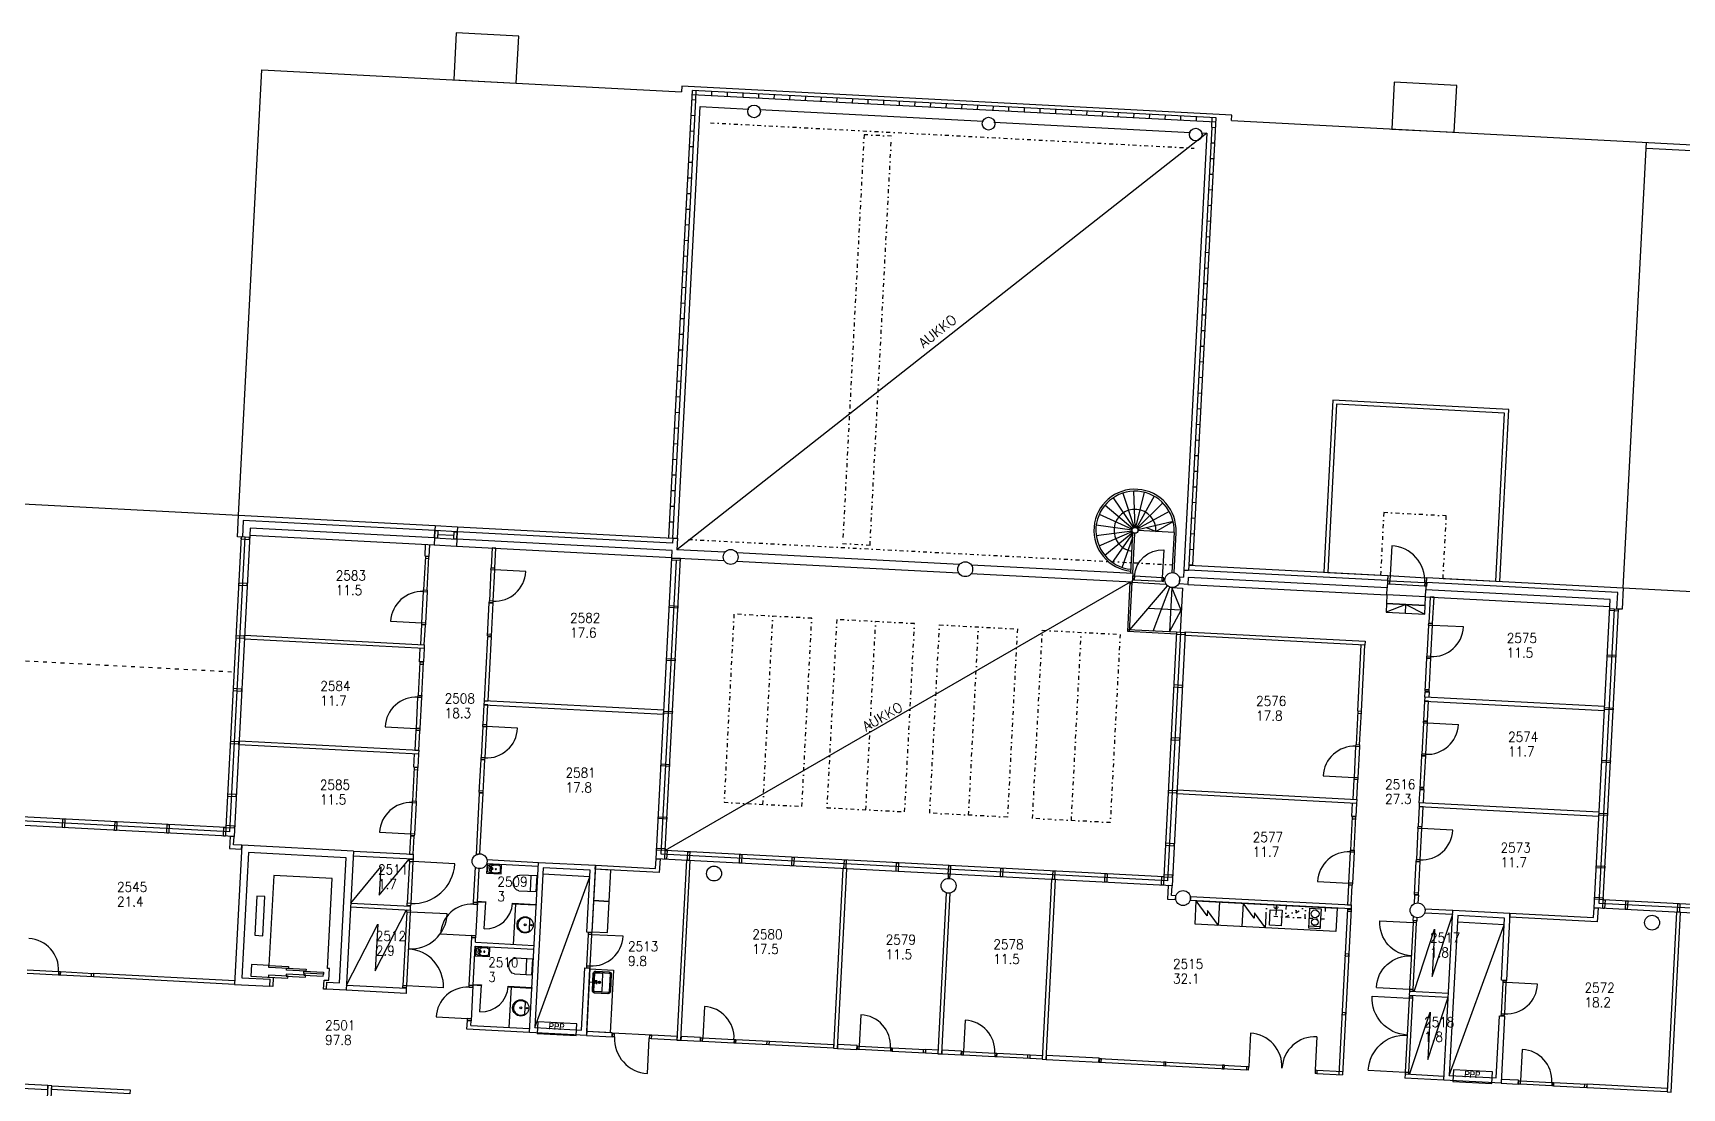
# Model space of a CAD drawing. Extents: x -405 to 179240, y -2585 to 69597.
# Drawn here: x 85645 to 127780, y 42640 to 69597 of the extents above; entities that cross this region are included whole.
import ezdxf
from ezdxf.enums import TextEntityAlignment as Align

# ---------------------------------------------------------------- set-up
doc = ezdxf.new("R2010")
doc.units = 0
doc.header["$LTSCALE"] = 100
doc.header["$MEASUREMENT"] = 0
doc.linetypes.add('KEL', pattern=[2.25, 1, -1.25])
doc.linetypes.add('PKL', pattern=[3, 1, -1, 0, -1])
doc.layers.get('0').update_dxf_attribs({"linetype": 'CONTINUOUS'})
for name, color, linetype in [('ARF2600E0', 8, 'PKL'), ('ART1100T0', 7, 'CONTINUOUS'), ('ART1100T3', 7, 'CONTINUOUS'), ('ART1100TB', 7, 'CONTINUOUS'), ('M00402', 7, 'CONTINUOUS'), ('M06001', 7, 'CONTINUOUS'), ('M06037', 8, 'CONTINUOUS'), ('M06041', 8, 'CONTINUOUS'), ('M06051', 3, 'CONTINUOUS'), ('m06080', 7, 'CONTINUOUS'), ('M06081', 8, 'CONTINUOUS')]:
    doc.layers.add(name, color=color, linetype=linetype)
doc.styles.add('ROMANS', font='romans.shx')
doc.styles.get("Standard").update_dxf_attribs({"font": 'simplex.shx'})

# ---------------------------------------------------------------- blocks, each defined once
blk = doc.blocks.new('SALAMA')
at = {"layer": 'M00402'}
blk.add_lwpolyline([(0, 0), (0.5, 0.8), (0.5, 0.2), (1, 1)], dxfattribs=at)
blk = doc.blocks.new('KKUPPI_P')
at = {"linetype": 'Continuous'}
for p, q in [((-380, -245), (-380, -10)), ((-380, -10), (-10, -10)), ((-10, -245), (-380, -245)), ((-360, -175), (-360, -80)), ((-310, -30), (-175, -30)), ((-175, -225), (-310, -225)), ((-175, -30), (-80, -30)), ((-175, -225), (-80, -225)), ((-125, -80), (-125, -175)), ((-30, -80), (-30, -175)), ((-10, -10), (-10, -245))]:
    blk.add_line(p, q, dxfattribs=at)
for p, q in [((-168, -110), (-125, -153)), ((-80, -65), (-163, -148)), ((-151, -93), (-108, -136)), ((-80, -65), (-80, -167))]:
    blk.add_line(p, q)
for centre, radius in [((-242, -128), 14.1), ((-80, -65), 10)]:
    blk.add_circle(centre, radius, dxfattribs=at)
for centre, start, end in [((-310, -80), 90, 180), ((-310, -175), 180, 270), ((-175, -80), 0, 90), ((-175, -175), 270, 0), ((-80, -80), 0, 90), ((-80, -175), 270, 0)]:
    blk.add_arc(centre, 50, start, end, dxfattribs=at)
at = {"extrusion": (0, 0, -1)}
for centre, major_axis, start_param, end_param in [((-119, -189), (-13.3, 12.5), -1.446157, 1.474955), ((-125, -203), (-5.71, 5.37), 0.050634, 6.193979), ((-100, -163), (-15.7, 14.8), 2.496992, 4.616547)]:
    blk.add_ellipse(centre, major_axis=major_axis, ratio=0.8, start_param=start_param, end_param=end_param, dxfattribs=at)
blk = doc.blocks.new('LVIIST')
for p, q in [((-0.5, 0.02), (-0.5, 0.761)), ((0.5, 0.761), (0.5, 0.02)), ((-0.5, 0.283), (0.5, 0.283)), ((0.5, 0.02), (-0.5, 0.02))]:
    blk.add_line(p, q)
blk.add_ellipse((0, 0.761), major_axis=(-0.5, 0), ratio=0.517739, start_param=3.141593, end_param=6.283185)
at = {"width": 0.76195, "flags": 1}
blk.add_attdef('LVIKAL', text='', height=0.212, dxfattribs=at).set_placement((-0.389, 0.05), (0.379, 0.05), align=Align.FIT)
blk = doc.blocks.new('pöyreäallas')
blk.add_lwpolyline([(63, 322, 2.070197), (352, 322)], format="xyb", close=True)
for centre, radius in [((207, 207), 208), ((207, 207), 25), ((207, 367), 15)]:
    blk.add_circle(centre, radius)
blk = doc.blocks.new('aioa_huone')
at = {"layer": 'ART1100T0', "width": 0.9}
blk.add_attdef('HNENUM', (56, 73), '', height=250, dxfattribs=at)
at = {"layer": 'ART1100T3', "width": 0.9}
blk.add_attdef('HNEALA', (56, -302), '', height=250, dxfattribs=at)

msp = doc.modelspace()

# ---------------------------------------------------------------- linework, layer by layer
at = {"layer": 'ARF2600E0', "linetype": 'PKL'}
for p, q in [((103472, 56210), (103472, 56210)), ((104297, 49888), (104549, 54696)), ((106924, 49750), (107176, 54559)), ((109550, 49613), (109802, 54421)), ((112176, 49475), (112428, 54283))]:
    msp.add_line(p, q, dxfattribs=at)
for points in [[(121673, 55661), (121757, 57259), (120159, 57343), (120076, 55745)], [(103556, 54748), (103304, 49940), (105291, 49836), (105543, 54644), (103556, 54748)], [(106182, 54611), (105930, 49802), (107917, 49698), (108169, 54507), (106182, 54611)], [(110796, 54369), (110544, 49561), (108556, 49665), (108808, 54473), (110796, 54369)], [(113422, 54231), (113170, 49423), (111183, 49527), (111435, 54335), (113422, 54231)]]:
    msp.add_lwpolyline(points, dxfattribs=at)
at = {"layer": 'M00402'}
for p, q in [((90895, 57274), (91492, 68659)), ((91492, 68659), (102217, 68097)), ((102225, 68237), (102217, 68097)), ((116275, 67500), (102225, 68237)), ((116268, 67360), (116275, 67500)), ((115635, 67036), (102100, 56393)), ((116268, 67360), (139426, 66147)), ((126277, 55420), (126873, 66805)), ((126866, 66655), (139418, 65997)), ((78343, 57932), (90895, 57274)), ((113682, 55564), (101797, 48707)), ((126277, 55420), (138830, 54762)), ((98466, 44185), (99869, 48037)), ((99869, 48037), (98671, 48100)), ((121834, 42961), (123237, 46812)), ((123237, 46812), (122039, 46875))]:
    msp.add_line(p, q, dxfattribs=at)
at = {"layer": 'M00402', "linetype": 'KEL'}
msp.add_line((78038, 53943), (90781, 53275), dxfattribs=at)
at = {"layer": 'M00402'}
for points in [[(96395, 68399), (97993, 68315), (98056, 69514), (96458, 69597)], [(120362, 67143), (121960, 67059), (122023, 68257), (120425, 68341)]]:
    msp.add_lwpolyline(points, close=True, dxfattribs=at)
for points in [[(123121, 55586), (123352, 59980), (118858, 60215), (118628, 55821)], [(121673, 55661), (123022, 55591), (123247, 59885), (118953, 60110), (118727, 55816), (120076, 55745)]]:
    msp.add_lwpolyline(points, dxfattribs=at)
at = {"layer": 'M06001'}
for p, q in [((101895, 56698), (102494, 68127)), ((101995, 56693), (102582, 67882)), ((102582, 67882), (102482, 67888)), ((102489, 68027), (115871, 67326)), ((115876, 67426), (102494, 68127)), ((102582, 67882), (102594, 68122)), ((102988, 68001), (102994, 68101)), ((103388, 67980), (103393, 68080)), ((103787, 67959), (103792, 68059)), ((104187, 67938), (104192, 68038)), ((104586, 67918), (104591, 68017)), ((104986, 67897), (104991, 67996)), ((105385, 67876), (105390, 67976)), ((105785, 67855), (105790, 67955)), ((106184, 67834), (106189, 67934)), ((106583, 67813), (106589, 67913)), ((106983, 67792), (106988, 67892)), ((107382, 67771), (107388, 67871)), ((107782, 67750), (107787, 67850)), ((102115, 56686), (102693, 67716)), ((102561, 67483), (102461, 67488)), ((102693, 67716), (103937, 67651)), ((109928, 67337), (104206, 67637)), ((108181, 67729), (108186, 67829)), ((108581, 67708), (108586, 67808)), ((108980, 67687), (108985, 67787)), ((109380, 67666), (109385, 67766)), ((109779, 67645), (109784, 67745)), ((110178, 67624), (110184, 67724)), ((110578, 67603), (110583, 67703)), ((110977, 67583), (110983, 67682)), ((111377, 67562), (111382, 67661)), ((111776, 67541), (111782, 67641)), ((112176, 67520), (112181, 67620)), ((112575, 67499), (112580, 67599)), ((112975, 67478), (112980, 67578)), ((113374, 67457), (113379, 67557)), ((113774, 67436), (113779, 67536)), ((114173, 67415), (114178, 67515)), ((114572, 67394), (114578, 67494)), ((114972, 67373), (114977, 67473)), ((115277, 55997), (115876, 67426)), ((115371, 67352), (115377, 67452)), ((115763, 67192), (115776, 67431)), ((102540, 67083), (102440, 67089)), ((115763, 67192), (115863, 67186)), ((102519, 66684), (102419, 66689)), ((115743, 66792), (115842, 66787)), ((102498, 66285), (102398, 66290)), ((115722, 66393), (115821, 66387)), ((102477, 65885), (102377, 65890)), ((115701, 65993), (115801, 65988)), ((102456, 65486), (102356, 65491)), ((115680, 65594), (115780, 65588)), ((102435, 65086), (102335, 65091)), ((115659, 65194), (115759, 65189)), ((102414, 64687), (102314, 64692)), ((115638, 64795), (115738, 64790)), ((102393, 64287), (102293, 64293)), ((115617, 64395), (115717, 64390)), ((102372, 63888), (102272, 63893)), ((115596, 63996), (115696, 63991)), ((102351, 63488), (102251, 63494)), ((115575, 63596), (115675, 63591)), ((102330, 63089), (102231, 63094)), ((115533, 62798), (115633, 62792)), ((115554, 63197), (115654, 63192)), ((102309, 62689), (102210, 62695)), ((115512, 62398), (115612, 62393)), ((102288, 62290), (102189, 62295)), ((115491, 61999), (115591, 61993)), ((102268, 61891), (102168, 61896)), ((115470, 61599), (115570, 61594)), ((102226, 61092), (102126, 61097)), ((102247, 61491), (102147, 61496)), ((115449, 61200), (115549, 61195)), ((102205, 60692), (102105, 60697)), ((115429, 60800), (115528, 60795)), ((102184, 60293), (102084, 60298)), ((115408, 60401), (115507, 60396)), ((102163, 59893), (102063, 59899)), ((115387, 60001), (115487, 59996)), ((102142, 59494), (102042, 59499)), ((115366, 59602), (115466, 59597)), ((102121, 59094), (102021, 59100)), ((115345, 59202), (115445, 59197)), ((102100, 58695), (102000, 58700)), ((115324, 58803), (115424, 58798)), ((102079, 58296), (101979, 58301)), ((115303, 58404), (115403, 58398)), ((102058, 57896), (101958, 57901)), ((115282, 58004), (115382, 57999)), ((102037, 57497), (101937, 57502)), ((115261, 57605), (115361, 57599)), ((95918, 57011), (95912, 56881)), ((95918, 57011), (96488, 56981)), ((96488, 56981), (96481, 56852)), ((102016, 57097), (101916, 57102)), ((115240, 57205), (115340, 57200)), ((95902, 56697), (95893, 56517)), ((95893, 56517), (96462, 56487)), ((95982, 56785), (96401, 56763)), ((96471, 56667), (96462, 56487)), ((101895, 56698), (101995, 56693)), ((101995, 56693), (101988, 56563)), ((101995, 56693), (102115, 56686)), ((102115, 56686), (102100, 56393)), ((115219, 56806), (115319, 56801)), ((103312, 56107), (101968, 56178)), ((103324, 56329), (102100, 56393)), ((109304, 55793), (103620, 56091)), ((109315, 56015), (103632, 56313)), ((115198, 56406), (115298, 56401)), ((113732, 55561), (109612, 55777)), ((113744, 55783), (109623, 55999)), ((113744, 55783), (113732, 55561)), ((114937, 55519), (114947, 55699)), ((114947, 55699), (115041, 55694)), ((115050, 55878), (115041, 55694)), ((115058, 55874), (115171, 55872)), ((115161, 55687), (115151, 55508)), ((115178, 56002), (115171, 55872)), ((115277, 55997), (115177, 56002)), ((120265, 55735), (120249, 55421)), ((120265, 55735), (120258, 55605)), ((121253, 55683), (121237, 55369)), ((121253, 55683), (121246, 55554)), ((113616, 54301), (113682, 55564)), ((113666, 54299), (113732, 55561)), ((115151, 55508), (114937, 55519)), ((120239, 55241), (120249, 55421)), ((121227, 55189), (121237, 55369)), ((125533, 47243), (125936, 54942)), ((125659, 47356), (126053, 54881)), ((125764, 47451), (126153, 54876)), ((114864, 54236), (113616, 54301)), ((114867, 54286), (113619, 54351)), ((90979, 48843), (90793, 45288)), ((93835, 48694), (90979, 48843)), ((91150, 48654), (90982, 45459)), ((93646, 48523), (91150, 48654)), ((93479, 45328), (93646, 48523)), ((93835, 48694), (93649, 45139)), ((97242, 48475), (98557, 48406)), ((96901, 47392), (96948, 48279)), ((97001, 47386), (97046, 48245)), ((97237, 48375), (98552, 48306)), ((93761, 47266), (95288, 47186)), ((93766, 47366), (95294, 47286)), ((95288, 47186), (95294, 47286)), ((96901, 47392), (97001, 47386)), ((97001, 47387), (97003, 47411)), ((97211, 47376), (97001, 47387)), ((97003, 47411), (97212, 47400)), ((97212, 47400), (97211, 47376)), ((97900, 47340), (97901, 47364)), ((98499, 47309), (97900, 47340)), ((97901, 47364), (98501, 47333)), ((98501, 47333), (98499, 47309)), ((120944, 47573), (120932, 47345)), ((120944, 47573), (121044, 47568)), ((121044, 47568), (121033, 47369)), ((121209, 47219), (121925, 47182)), ((138715, 46552), (125533, 47243)), ((138601, 46678), (125659, 47356)), ((138507, 46783), (125764, 47451)), ((120910, 46919), (120915, 47023)), ((121009, 46914), (120910, 46919)), ((121009, 46914), (121013, 46989)), ((121204, 47119), (121919, 47082)), ((96790, 45269), (96854, 46483)), ((96854, 46483), (96954, 46478)), ((96948, 46363), (96954, 46478)), ((96948, 46363), (98446, 46284)), ((96890, 45264), (96942, 46263)), ((96942, 46263), (98440, 46184)), ((90793, 45288), (91697, 45241)), ((90982, 45459), (91706, 45421)), ((91697, 45241), (91706, 45421)), ((93145, 45165), (93154, 45345)), ((93649, 45139), (93145, 45165)), ((93154, 45345), (93479, 45328)), ((96790, 45269), (96890, 45264)), ((96890, 45265), (96891, 45289)), ((97100, 45254), (96890, 45265)), ((96891, 45289), (97101, 45278)), ((97101, 45278), (97100, 45254)), ((97789, 45218), (97790, 45242)), ((98388, 45187), (97789, 45218)), ((97790, 45242), (98389, 45211)), ((98389, 45211), (98388, 45187)), ((120815, 45112), (120810, 45012)), ((120815, 45112), (121813, 45060)), ((120810, 45012), (121808, 44960)), ((96731, 44146), (96743, 44361)), ((96743, 44361), (96842, 44355)), ((96836, 44241), (96842, 44355)), ((98329, 44062), (96731, 44146)), ((96836, 44241), (98334, 44162)), ((120704, 42990), (120698, 42890)), ((121702, 42937), (120704, 42990)), ((121697, 42838), (120698, 42890))]:
    msp.add_line(p, q, dxfattribs=at)
for points in [[(110197, 67321), (115221, 67057)], [(115490, 67043), (115635, 67036), (115050, 55878)], [(115763, 67192), (115177, 56002)], [(91184, 56764), (90781, 49064), (77599, 49755), (78002, 57455)], [(91061, 56715), (90667, 49190), (77725, 49869), (78119, 57393)], [(90961, 56720), (90572, 49295), (77830, 49963), (78219, 57388)], [(95912, 56881), (91018, 57138), (90996, 56718), (90867, 56725), (90895, 57274), (95918, 57011)], [(95902, 56697), (91193, 56943), (91184, 56764), (95893, 56517)], [(96488, 56981), (101995, 56693)], [(95778, 56523), (95762, 56223), (95662, 56229), (95678, 56528)], [(96462, 56487), (101969, 56198), (101979, 56378), (96471, 56667)], [(101988, 56563), (96481, 56852)], [(115087, 54275), (114748, 47808), (101566, 48499), (101968, 56178)], [(114967, 54281), (114634, 47934), (101692, 48613), (102085, 56122)], [(114867, 54286), (114539, 48039), (101797, 48707), (102188, 56166), (101968, 56177)], [(120249, 55421), (115161, 55687), (115151, 55508), (120239, 55241)], [(120258, 55605), (115171, 55872)], [(115178, 56002), (120265, 55735)], [(121253, 55683), (126277, 55420), (126248, 54871), (126118, 54878), (126140, 55297), (121246, 55554)], [(121227, 55189), (125936, 54942), (125946, 55122), (121237, 55369)], [(95639, 53867), (95621, 53527), (95521, 53532), (95539, 53872)], [(121209, 52627), (121216, 52766), (121316, 52761), (121309, 52621)], [(95497, 51170), (95479, 50831), (95380, 50836), (95397, 51175)], [(121067, 49930), (121085, 50270), (121185, 50265), (121167, 49925)], [(119464, 49914), (119447, 49575), (119347, 49580), (119364, 49919)], [(93835, 48694), (95363, 48614), (95356, 48484), (93829, 48564)], [(99925, 46612), (99795, 46619), (99878, 48207), (98680, 48270), (98466, 44185), (99664, 44122), (99747, 45710), (99877, 45704), (99787, 43986), (98329, 44062), (98557, 48406), (100015, 48330), (99925, 46612)], [(123293, 45388), (123163, 45394), (123246, 46982), (122048, 47045), (121834, 42961), (123032, 42898), (123115, 44486), (123245, 44479), (123155, 42761), (121697, 42838), (121925, 47182), (123383, 47105), (123293, 45388)], [(90793, 45288), (87198, 45477), (87203, 45577), (90798, 45388)], [(93656, 45269), (95184, 45188), (95177, 45059), (93649, 45139)], [(108765, 43515), (108455, 43532), (108460, 43631), (108770, 43615)], [(111431, 43376), (111122, 43392), (111127, 43492), (111436, 43475)]]:
    msp.add_lwpolyline(points, dxfattribs=at)
for points in [[(91181, 56709), (90961, 56720), (90959, 56670), (91179, 56659)], [(95902, 56697), (96471, 56667), (96481, 56852), (95912, 56881)], [(95977, 56693), (95902, 56697), (95912, 56881), (95987, 56877)], [(96471, 56667), (96396, 56671), (96406, 56855), (96481, 56852)], [(97349, 55940), (97449, 55935), (97475, 56434), (97376, 56439)], [(101968, 56177), (102188, 56166), (102185, 56116), (101966, 56128)], [(91119, 55530), (90900, 55542), (90897, 55492), (91117, 55480)], [(113681, 55535), (113730, 55532), (113732, 55561), (113682, 55564)], [(101905, 54965), (102124, 54954), (102122, 54904), (101902, 54915)], [(121308, 54524), (121408, 54519), (121443, 55178), (121343, 55183)], [(125933, 54888), (126153, 54876), (126151, 54826), (125931, 54838)], [(95544, 53972), (95644, 53966), (95670, 54466), (95570, 54471)], [(91049, 54182), (90829, 54194), (90826, 54144), (91046, 54132)], [(95639, 53867), (91045, 54107), (91050, 54207), (95644, 53966)], [(97357, 54167), (97257, 54172), (97171, 52535), (97271, 52529)], [(115087, 54274), (114867, 54286), (114864, 54236), (115084, 54224)], [(119676, 53959), (115083, 54199), (115088, 54299), (119682, 54058)], [(119676, 53959), (119576, 53964), (119488, 52276), (119588, 52271)], [(101834, 53617), (102054, 53605), (102051, 53556), (101831, 53567)], [(125872, 53709), (126091, 53698), (126089, 53648), (125869, 53659)], [(90978, 52834), (90758, 52846), (90756, 52796), (90975, 52784)], [(115016, 52926), (114796, 52938), (114794, 52888), (115013, 52876)], [(97140, 51935), (97239, 51930), (97266, 52429), (97166, 52435)], [(97166, 52435), (101759, 52194), (101765, 52294), (97171, 52535)], [(101763, 52269), (101983, 52257), (101980, 52207), (101761, 52219)], [(121177, 52027), (121277, 52022), (121303, 52521), (121203, 52527)], [(121203, 52527), (125797, 52286), (125802, 52386), (121209, 52627)], [(125801, 52361), (126021, 52349), (126018, 52299), (125798, 52311)], [(90907, 51486), (90688, 51497), (90685, 51447), (90905, 51436)], [(95497, 51170), (90904, 51411), (90909, 51511), (95502, 51270)], [(95403, 51275), (95502, 51270), (95529, 51769), (95429, 51775)], [(114945, 51578), (114726, 51589), (114723, 51540), (114943, 51528)], [(125730, 51013), (125950, 51001), (125947, 50951), (125728, 50963)], [(101693, 50921), (101912, 50909), (101910, 50859), (101690, 50871)], [(90837, 50138), (90617, 50149), (90614, 50099), (90834, 50088)], [(97147, 50173), (97047, 50178), (96965, 48601), (97066, 48625)], [(114875, 50230), (114655, 50241), (114652, 50191), (114872, 50180)], [(119464, 49914), (114871, 50155), (114876, 50255), (119470, 50014)], [(119370, 50019), (119470, 50014), (119496, 50513), (119396, 50519)], [(121036, 49331), (121136, 49326), (121162, 49825), (121062, 49830)], [(121062, 49830), (125656, 49590), (125661, 49690), (121067, 49930)], [(86397, 49294), (86408, 49514), (86458, 49511), (86446, 49291)], [(87730, 49224), (87741, 49444), (87791, 49441), (87780, 49221)], [(89063, 49154), (89074, 49374), (89124, 49371), (89113, 49152)], [(90511, 49078), (90522, 49298), (90572, 49295), (90561, 49076)], [(90795, 49334), (90575, 49345), (90572, 49295), (90792, 49284)], [(101622, 49572), (101842, 49561), (101839, 49511), (101619, 49523)], [(125660, 49665), (125879, 49653), (125877, 49603), (125657, 49615)], [(90681, 49069), (90664, 48760), (90974, 48744), (90979, 48843), (90770, 48854), (90781, 49064)], [(95263, 48619), (95363, 48614), (95387, 49073), (95287, 49078)], [(114804, 48882), (114584, 48893), (114582, 48843), (114801, 48832)], [(101666, 48494), (101647, 48144), (100010, 48230), (100015, 48330), (101553, 48249), (101566, 48499)], [(101580, 48769), (101800, 48757), (101797, 48707), (101577, 48719)], [(101785, 48487), (101797, 48707), (101847, 48705), (101835, 48485)], [(102099, 43865), (102199, 43859), (102440, 48453), (102340, 48458)], [(102365, 48457), (102376, 48677), (102426, 48674), (102415, 48454)], [(103698, 48387), (103709, 48607), (103759, 48604), (103748, 48385)], [(105031, 48317), (105042, 48537), (105092, 48534), (105081, 48315)], [(106364, 48247), (106376, 48467), (106426, 48465), (106414, 48245)], [(106098, 43655), (106198, 43650), (106439, 48244), (106339, 48249)], [(107697, 48178), (107709, 48397), (107759, 48395), (107747, 48175)], [(109025, 47998), (109075, 47995), (109080, 48105), (109030, 48108)], [(109030, 48108), (109042, 48327), (109092, 48325), (109080, 48105)], [(110364, 48038), (110375, 48258), (110425, 48255), (110414, 48035)], [(111697, 47968), (111708, 48188), (111758, 48185), (111747, 47965)], [(113030, 47898), (113042, 48118), (113091, 48115), (113080, 47896)], [(114478, 47822), (114490, 48042), (114539, 48039), (114528, 47820)], [(114762, 48078), (114542, 48089), (114539, 48039), (114759, 48028)], [(125589, 48316), (125809, 48305), (125806, 48255), (125586, 48267)], [(108765, 43515), (108865, 43510), (109080, 47615), (108980, 47620)], [(111431, 43376), (111531, 43370), (111772, 47964), (111672, 47969)], [(114648, 47813), (114629, 47464), (114839, 47453), (114844, 47553), (114735, 47558), (114748, 47808)], [(119228, 47323), (119328, 47318), (119354, 47817), (119255, 47822)], [(119323, 47218), (115219, 47433), (115224, 47533), (119328, 47318)], [(125633, 47238), (125614, 46888), (123377, 47005), (123383, 47105), (125520, 46993), (125533, 47243)], [(125547, 47513), (125767, 47501), (125764, 47451), (125544, 47463)], [(125753, 47231), (125764, 47451), (125814, 47448), (125803, 47229)], [(126332, 47201), (126343, 47421), (126393, 47418), (126382, 47198)], [(127665, 47131), (127676, 47351), (127726, 47348), (127715, 47129)], [(127399, 42539), (127499, 42534), (127740, 47127), (127640, 47132)], [(99787, 43986), (100442, 43952), (100447, 44051), (99792, 44086)], [(102099, 43865), (101450, 43899), (101456, 43999), (102104, 43965)], [(102204, 43959), (102199, 43859), (102698, 43833), (102703, 43933)], [(106098, 43655), (104456, 43741), (104461, 43841), (106104, 43755)], [(106204, 43750), (106198, 43650), (106698, 43624), (106703, 43724)], [(108870, 43610), (108865, 43510), (109364, 43484), (109369, 43584)], [(111531, 43370), (112879, 43300), (112884, 43400), (111536, 43470)], [(84194, 42800), (84188, 42700), (86021, 42604), (86026, 42704)], [(85660, 35714), (85760, 35709), (86126, 42699), (86026, 42704)], [(88128, 42594), (88123, 42494), (86121, 42599), (86126, 42699)], [(123160, 42861), (123155, 42761), (123594, 42738), (123600, 42838)], [(127399, 42539), (125352, 42646), (125357, 42746), (127404, 42639)]]:
    msp.add_lwpolyline(points, close=True, dxfattribs=at)
for centre, radius in [((104069, 67594), 162), ((110060, 67280), 162), ((115353, 67003), 162), ((103472, 56210), 190), ((109464, 55896), 190), ((114756, 55618), 190), ((97056, 48435), 190), ((103048, 48121), 190), ((109040, 47807), 190), ((115032, 47493), 190), ((121023, 47179), 190), ((127015, 46865), 190)]:
    msp.add_circle(centre, radius, dxfattribs=at)
at = {"layer": 'M06037'}
for p, q in [((113490, 57839), (113778, 56961)), ((113762, 57889), (113799, 56964)), ((114037, 57861), (113819, 56962)), ((114294, 57760), (113839, 56955)), ((113036, 57533), (113744, 56938)), ((113242, 57718), (113760, 56952)), ((114513, 57592), (113855, 56942)), ((114678, 57371), (113867, 56925)), ((112812, 57034), (113727, 56900)), ((112889, 57299), (113733, 56920)), ((114776, 57112), (113875, 56906)), ((114800, 56837), (113877, 56885)), ((114338, 56861), (114099, 56957)), ((114338, 56861), (114776, 57112)), ((112810, 56757), (113727, 56879)), ((112884, 56491), (113733, 56860)), ((113028, 56255), (113744, 56842)), ((113231, 56068), (113747, 56811)), ((113478, 55943), (113743, 56717)), ((113694, 55785), (113749, 56836)), ((113744, 55783), (113798, 56814)), ((114800, 56837), (114746, 55808)), ((114850, 56834), (114796, 55804)), ((120265, 55735), (121253, 55678)), ((113668, 54349), (114633, 55474)), ((113732, 55561), (114584, 55516)), ((114268, 54317), (114690, 55441)), ((114746, 55429), (114687, 54295)), ((114746, 55429), (115016, 55415)), ((114986, 54848), (114746, 55429)), ((115016, 55415), (114957, 54281)), ((114986, 54848), (114134, 54892)), ((114687, 54295), (114986, 54848)), ((120721, 54995), (120216, 54802)), ((120710, 54776), (120721, 54995)), ((120721, 54995), (121204, 54750)), ((97001, 47386), (96954, 46478)), ((96882, 45255), (96842, 44355)), ((100447, 44051), (101456, 43999))]:
    msp.add_line(p, q, dxfattribs=at)
for points in [[(120227, 55021), (121216, 54969), (121228, 55189), (120239, 55241)], [(120216, 54802), (121204, 54750), (121216, 54969), (120227, 55021)], [(91314, 46543), (91514, 46532), (91566, 47531), (91367, 47541)], [(91659, 45473), (92158, 45447), (92161, 45497), (91661, 45523)], [(91675, 45773), (92174, 45747), (92171, 45697), (91672, 45723)], [(92111, 45500), (92610, 45474), (92613, 45523), (92113, 45550)], [(92121, 45699), (92621, 45673), (92618, 45623), (92119, 45649)], [(92563, 45526), (93062, 45500), (93065, 45550), (92565, 45576)], [(92568, 45626), (93067, 45600), (93065, 45550), (92565, 45576)]]:
    msp.add_lwpolyline(points, close=True, dxfattribs=at)
msp.add_lwpolyline([(93145, 45165), (93070, 45169), (93082, 45399), (93207, 45392), (93222, 45692), (93172, 45694), (93293, 47991), (91795, 48070), (91675, 45773), (91225, 45796), (91209, 45497), (91784, 45467), (91772, 45237), (91697, 45241)], dxfattribs=at)
msp.add_circle((113802, 56889), 75, dxfattribs=at)
for radius, end in [(1050, 264.2706), (1000, 264.134), (537, 261.6624)]:
    msp.add_arc((113802, 56889), radius, 357, end, dxfattribs=at)
at = {"layer": 'M06041'}
for p, q in [((119231, 47213), (119009, 42979)), ((119323, 47208), (119101, 42974)), ((112889, 43299), (116659, 43102)), ((112894, 43391), (116664, 43194)), ((118446, 43008), (119101, 42974)), ((118451, 43100), (119105, 43066))]:
    msp.add_line(p, q, dxfattribs=at)
for points in [[(119171, 46067), (119168, 46017), (119260, 46012), (119262, 46062)], [(119092, 44569), (119089, 44519), (119181, 44514), (119184, 44564)], [(112889, 43299), (112939, 43297), (112944, 43388), (112894, 43391)], [(114537, 43213), (114587, 43210), (114592, 43302), (114542, 43305)], [(116035, 43134), (116085, 43132), (116090, 43224), (116040, 43226)]]:
    msp.add_lwpolyline(points, close=True, dxfattribs=at)
at = {"layer": 'M06051'}
for p, q in [((120364, 56492), (120318, 55602)), ((95670, 56218), (95625, 55369)), ((95668, 56178), (95759, 56173)), ((95762, 56213), (95670, 56218)), ((95717, 55364), (95762, 56213)), ((114537, 56390), (114500, 55680)), ((97347, 55885), (97305, 55086)), ((97347, 55885), (97349, 55930)), ((97347, 55885), (97438, 55881)), ((97349, 55930), (97441, 55925)), ((97438, 55881), (97396, 55081)), ((97441, 55925), (97438, 55881)), ((98238, 55836), (97438, 55878)), ((113750, 55719), (113745, 55627)), ((113745, 55627), (113785, 55625)), ((113790, 55717), (113750, 55719)), ((113790, 55717), (113785, 55625)), ((113785, 55625), (114495, 55588)), ((114500, 55680), (113790, 55717)), ((114495, 55588), (114500, 55680)), ((114539, 55678), (114500, 55680)), ((114534, 55586), (114539, 55678)), ((95581, 54525), (95623, 55325)), ((95623, 55325), (95625, 55369)), ((95623, 55325), (95715, 55320)), ((95625, 55369), (95717, 55364)), ((95625, 55369), (95717, 55364)), ((95715, 55320), (95673, 54520)), ((95717, 55364), (95715, 55320)), ((114495, 55588), (114534, 55586)), ((120263, 55513), (120268, 55605)), ((120313, 55510), (120263, 55513)), ((120268, 55605), (120318, 55602)), ((120313, 55510), (120318, 55602)), ((121203, 55464), (120313, 55510)), ((120318, 55602), (121207, 55556)), ((121207, 55556), (121203, 55464)), ((121252, 55461), (121203, 55464)), ((121207, 55556), (121257, 55553)), ((121257, 55553), (121252, 55461)), ((97258, 54192), (97302, 55041)), ((97302, 55041), (97305, 55086)), ((97394, 55036), (97302, 55041)), ((97302, 55041), (97394, 55036)), ((97396, 55081), (97305, 55086)), ((97394, 55036), (97350, 54187)), ((97396, 55081), (97394, 55036)), ((94781, 54567), (95581, 54525)), ((95579, 54481), (95581, 54525)), ((95670, 54476), (95579, 54481)), ((95673, 54520), (95581, 54525)), ((95673, 54520), (95670, 54476)), ((121305, 54470), (121263, 53670)), ((121305, 54470), (121308, 54514)), ((121305, 54470), (121397, 54465)), ((121308, 54514), (121399, 54509)), ((121397, 54465), (121355, 53665)), ((121399, 54509), (121397, 54465)), ((122197, 54420), (121397, 54462)), ((97350, 54187), (97258, 54192)), ((97260, 54242), (97352, 54237)), ((95528, 53522), (95484, 52673)), ((95620, 53517), (95528, 53522)), ((95576, 52668), (95620, 53517)), ((121217, 52776), (121261, 53625)), ((121261, 53625), (121263, 53670)), ((121353, 53620), (121261, 53625)), ((121261, 53625), (121353, 53620)), ((121355, 53665), (121263, 53670)), ((121353, 53620), (121308, 52772)), ((121355, 53665), (121353, 53620)), ((95526, 53472), (95618, 53467)), ((95482, 52629), (95484, 52673)), ((95484, 52673), (95576, 52668)), ((95484, 52673), (95576, 52668)), ((121308, 52772), (121217, 52776)), ((121219, 52826), (121311, 52822)), ((95440, 51829), (95482, 52629)), ((95482, 52629), (95573, 52624)), ((95573, 52624), (95531, 51824)), ((95576, 52668), (95573, 52624)), ((119495, 52266), (119451, 51417)), ((119587, 52261), (119495, 52266)), ((119543, 51412), (119587, 52261)), ((94640, 51871), (95440, 51829)), ((95437, 51784), (95440, 51829)), ((95531, 51824), (95440, 51829)), ((97137, 51881), (97095, 51081)), ((97137, 51881), (97139, 51925)), ((97137, 51881), (97229, 51876)), ((97139, 51925), (97231, 51921)), ((97229, 51876), (97187, 51076)), ((98028, 51832), (97228, 51873)), ((97231, 51921), (97229, 51876)), ((119493, 52216), (119585, 52211)), ((121174, 51973), (121133, 51173)), ((121174, 51973), (121177, 52017)), ((121174, 51973), (121266, 51968)), ((121177, 52017), (121269, 52013)), ((121266, 51968), (121224, 51168)), ((121269, 52013), (121266, 51968)), ((122066, 51924), (121266, 51966)), ((95529, 51779), (95437, 51784)), ((95531, 51824), (95529, 51779)), ((119449, 51372), (119451, 51417)), ((119451, 51417), (119543, 51412)), ((119451, 51417), (119543, 51412)), ((119543, 51412), (119541, 51368)), ((97048, 50188), (97092, 51037)), ((97092, 51037), (97095, 51081)), ((97184, 51032), (97092, 51037)), ((97092, 51037), (97184, 51032)), ((97187, 51076), (97095, 51081)), ((97184, 51032), (97140, 50183)), ((97187, 51076), (97184, 51032)), ((119407, 50573), (119449, 51372)), ((119449, 51372), (119541, 51368)), ((119541, 51368), (119499, 50568)), ((121086, 50280), (121130, 51129)), ((121130, 51129), (121133, 51173)), ((121222, 51124), (121130, 51129)), ((121130, 51129), (121222, 51124)), ((121224, 51168), (121133, 51173)), ((121222, 51124), (121178, 50275)), ((121224, 51168), (121222, 51124)), ((95387, 50826), (95343, 49977)), ((95384, 50776), (95476, 50771)), ((95479, 50821), (95387, 50826)), ((95434, 49972), (95479, 50821)), ((118607, 50615), (119407, 50573)), ((119404, 50528), (119407, 50573)), ((119499, 50568), (119407, 50573)), ((119499, 50568), (119496, 50523)), ((97140, 50183), (97048, 50188)), ((97051, 50238), (97142, 50233)), ((119496, 50523), (119404, 50528)), ((121178, 50275), (121086, 50280)), ((121088, 50330), (121180, 50325)), ((95298, 49132), (95340, 49932)), ((95340, 49932), (95343, 49977)), ((95340, 49932), (95432, 49927)), ((95343, 49977), (95434, 49972)), ((95343, 49977), (95434, 49972)), ((95432, 49927), (95390, 49128)), ((95434, 49972), (95432, 49927)), ((119354, 49569), (119310, 48721)), ((119352, 49520), (119443, 49515)), ((119446, 49565), (119354, 49569)), ((119402, 48716), (119446, 49565)), ((121033, 49277), (121035, 49321)), ((121035, 49321), (121127, 49316)), ((121127, 49316), (121125, 49272)), ((94498, 49174), (95298, 49132)), ((95296, 49088), (95298, 49132)), ((95388, 49083), (95296, 49088)), ((95390, 49128), (95298, 49132)), ((95390, 49128), (95388, 49083)), ((121033, 49277), (120991, 48477)), ((121033, 49277), (121125, 49272)), ((121125, 49272), (121083, 48472)), ((121925, 49227), (121125, 49269)), ((95261, 48429), (95265, 48489)), ((95265, 48489), (95356, 48484)), ((95356, 48484), (95353, 48425)), ((119265, 47876), (119307, 48676)), ((119307, 48676), (119310, 48721)), ((119307, 48676), (119399, 48671)), ((119310, 48721), (119402, 48716)), ((119310, 48721), (119402, 48716)), ((119399, 48671), (119357, 47871)), ((119402, 48716), (119399, 48671)), ((120989, 48432), (120991, 48477)), ((121083, 48472), (120991, 48477)), ((121083, 48472), (121081, 48428)), ((95261, 48429), (95205, 47360)), ((95261, 48429), (95353, 48425)), ((95353, 48425), (95297, 47355)), ((96423, 48368), (95353, 48425)), ((120944, 47583), (120989, 48432)), ((121081, 48428), (120989, 48432)), ((120989, 48432), (121081, 48428)), ((121081, 48428), (121036, 47579)), ((118466, 47918), (119265, 47876)), ((119263, 47832), (119265, 47876)), ((119355, 47827), (119263, 47832)), ((119357, 47871), (119265, 47876)), ((119357, 47871), (119355, 47827)), ((120947, 47633), (121039, 47628)), ((95202, 47300), (95205, 47360)), ((95294, 47296), (95202, 47300)), ((95297, 47355), (95205, 47360)), ((95297, 47355), (95294, 47296)), ((96899, 47337), (96901, 47382)), ((96899, 47337), (96990, 47332)), ((96901, 47382), (96993, 47377)), ((96993, 47377), (96990, 47332)), ((97176, 46711), (97212, 47400)), ((119231, 47213), (119323, 47208)), ((121036, 47579), (120944, 47583)), ((95194, 47141), (95095, 45253)), ((95286, 47136), (95187, 45248)), ((95194, 47141), (95197, 47191)), ((95194, 47141), (95286, 47136)), ((95197, 47191), (95288, 47186)), ((95288, 47186), (95286, 47136)), ((96230, 47087), (95286, 47136)), ((119228, 47163), (119320, 47158)), ((120058, 46909), (120907, 46865)), ((120907, 46865), (120818, 45167)), ((120909, 46909), (120907, 46865)), ((120999, 46860), (120907, 46865)), ((121001, 46905), (120909, 46909)), ((120910, 45162), (120999, 46860)), ((120999, 46860), (121001, 46905)), ((96057, 46579), (96857, 46537)), ((96854, 46493), (96857, 46537)), ((96946, 46488), (96854, 46493)), ((96948, 46532), (96857, 46537)), ((96948, 46532), (96946, 46488)), ((99830, 46563), (99788, 45763)), ((99832, 46607), (99830, 46563)), ((99922, 46558), (99830, 46563)), ((99924, 46602), (99832, 46607)), ((99880, 45758), (99922, 46558)), ((99922, 46558), (99924, 46602)), ((100722, 46516), (99922, 46558)), ((86295, 45524), (85495, 45566)), ((85500, 45658), (86299, 45616)), ((86299, 45616), (86295, 45524)), ((86339, 45522), (86295, 45524)), ((86299, 45616), (86344, 45614)), ((86344, 45614), (86339, 45522)), ((86339, 45522), (86344, 45614)), ((87188, 45478), (86339, 45522)), ((86344, 45614), (87193, 45569)), ((87138, 45480), (87143, 45572)), ((87193, 45569), (87188, 45478)), ((99788, 45763), (99786, 45718)), ((99786, 45718), (99878, 45714)), ((99788, 45763), (99880, 45758)), ((99878, 45714), (99880, 45758)), ((95092, 45203), (95095, 45253)), ((95184, 45198), (95092, 45203)), ((95187, 45248), (95095, 45253)), ((95187, 45248), (95184, 45198)), ((96131, 45199), (95187, 45248)), ((96787, 45215), (96790, 45259)), ((96787, 45215), (96879, 45210)), ((96790, 45259), (96882, 45255)), ((96882, 45255), (96879, 45210)), ((97065, 44589), (97101, 45278)), ((119969, 45211), (120818, 45167)), ((120818, 45167), (120815, 45122)), ((120815, 45122), (120907, 45117)), ((120818, 45167), (120910, 45162)), ((120907, 45117), (120910, 45162)), ((123198, 45338), (123156, 44538)), ((123200, 45382), (123198, 45338)), ((123290, 45333), (123198, 45338)), ((123292, 45378), (123200, 45382)), ((123248, 44533), (123290, 45333)), ((123290, 45333), (123292, 45378)), ((124090, 45291), (123290, 45333)), ((102799, 44722), (102757, 43922)), ((119862, 44987), (120806, 44937)), ((120806, 44937), (120707, 43049)), ((120799, 43045), (120898, 44933)), ((120808, 44987), (120806, 44937)), ((120898, 44933), (120806, 44937)), ((120900, 44982), (120808, 44987)), ((120898, 44933), (120900, 44982)), ((95946, 44457), (96745, 44415)), ((96743, 44371), (96745, 44415)), ((96835, 44366), (96743, 44371)), ((96837, 44410), (96745, 44415)), ((96837, 44410), (96835, 44366)), ((106799, 44513), (106757, 43713)), ((109465, 44373), (109423, 43573)), ((123156, 44538), (123154, 44494)), ((123154, 44494), (123246, 44489)), ((123156, 44538), (123248, 44533)), ((123246, 44489), (123248, 44533)), ((100452, 43951), (100457, 44043)), ((100501, 43948), (100452, 43951)), ((100457, 44043), (100506, 44040)), ((100501, 43948), (100506, 44040)), ((101344, 43012), (101391, 43902)), ((101396, 43994), (101391, 43902)), ((101440, 43899), (101391, 43902)), ((101396, 43994), (101445, 43991)), ((101445, 43991), (101440, 43899)), ((102708, 43833), (102713, 43925)), ((102753, 43830), (102708, 43833)), ((102713, 43925), (102757, 43922)), ((102753, 43830), (102757, 43922)), ((103552, 43789), (102753, 43830)), ((102757, 43922), (103557, 43880)), ((103557, 43880), (103552, 43789)), ((103557, 43880), (103602, 43878)), ((103602, 43878), (103597, 43786)), ((103597, 43786), (103602, 43878)), ((103602, 43878), (104451, 43834)), ((104396, 43744), (104401, 43836)), ((104451, 43834), (104446, 43742)), ((116753, 44040), (116708, 43191)), ((118451, 43951), (118407, 43102)), ((103597, 43786), (103552, 43789)), ((104446, 43742), (103597, 43786)), ((106708, 43623), (106712, 43715)), ((106752, 43621), (106708, 43623)), ((106712, 43715), (106757, 43713)), ((106752, 43621), (106757, 43713)), ((107552, 43579), (106752, 43621)), ((106757, 43713), (107557, 43671)), ((107557, 43671), (107552, 43579)), ((107596, 43577), (107552, 43579)), ((107557, 43671), (107601, 43668)), ((107601, 43668), (107596, 43577)), ((107596, 43577), (107601, 43668)), ((108445, 43532), (107596, 43577)), ((107601, 43668), (108450, 43624)), ((108395, 43535), (108400, 43627)), ((108450, 43624), (108445, 43532)), ((109374, 43483), (109379, 43575)), ((109418, 43481), (109374, 43483)), ((109379, 43575), (109423, 43573)), ((109418, 43481), (109423, 43573)), ((110218, 43439), (109418, 43481)), ((109423, 43573), (110223, 43531)), ((110223, 43531), (110218, 43439)), ((110263, 43437), (110218, 43439)), ((110223, 43531), (110268, 43529)), ((110268, 43529), (110263, 43437)), ((110263, 43437), (110268, 43529)), ((111112, 43392), (110263, 43437)), ((110268, 43529), (111116, 43484)), ((111062, 43395), (111066, 43487)), ((111116, 43484), (111112, 43392)), ((123696, 43627), (123654, 42827)), ((112889, 43299), (112894, 43391)), ((116659, 43102), (116664, 43194)), ((116704, 43099), (116659, 43102)), ((116664, 43194), (116708, 43191)), ((116704, 43099), (116708, 43191)), ((118407, 43102), (118402, 43010)), ((118446, 43008), (118402, 43010)), ((118407, 43102), (118451, 43100)), ((118451, 43100), (118446, 43008)), ((119763, 43099), (120707, 43049)), ((120707, 43049), (120704, 43000)), ((120704, 43000), (120796, 42995)), ((120707, 43049), (120799, 43045)), ((120796, 42995), (120799, 43045)), ((123604, 42738), (123609, 42830)), ((123649, 42735), (123604, 42738)), ((123609, 42830), (123654, 42827)), ((123649, 42735), (123654, 42827)), ((124449, 42693), (123649, 42735)), ((123654, 42827), (124454, 42785)), ((124454, 42785), (124449, 42693)), ((124493, 42691), (124449, 42693)), ((124454, 42785), (124498, 42783)), ((124498, 42783), (124493, 42691)), ((124493, 42691), (124498, 42783)), ((125342, 42647), (124493, 42691)), ((124498, 42783), (125347, 42738)), ((125292, 42649), (125297, 42741)), ((125347, 42738), (125342, 42647))]:
    msp.add_line(p, q, dxfattribs=at)
for centre in [(97212, 47400), (97101, 45278)]:
    msp.add_arc(centre, 690, 267, 357, dxfattribs=at)
for centre, major_axis, start_param, end_param in [((120318, 55602), (630, 630), 5.445427, 7.016224), ((97438, 55878), (566, 566), 3.874631, 5.445427), ((95581, 54525), (-566, 566), -0.837758, 0.733038), ((121397, 54462), (566, 566), 3.874631, 5.445427), ((95440, 51829), (-566, 566), -0.837758, 0.733038), ((97228, 51873), (566, 566), 3.874631, 5.445427), ((121266, 51966), (566, 566), 3.874631, 5.445427), ((119407, 50573), (-566, 566), -0.837758, 0.733038), ((95298, 49132), (-566, 566), -0.837758, 0.733038), ((121125, 49269), (566, 566), 3.874631, 5.445427), ((119265, 47876), (-566, 566), -0.837758, 0.733038), ((95353, 48425), (-757, 757), 2.303835, 3.874631), ((96857, 46537), (566, 566), 0.733038, 2.303835), ((95286, 47136), (668, 668), 3.874631, 5.445427), ((85500, 45658), (-566, 566), 3.874631, 5.445427), ((99922, 46558), (566, 566), 3.874631, 5.445427), ((95187, 45248), (668, 668), 5.445427, 7.016224), ((96745, 44415), (566, 566), 0.733038, 2.303835), ((123290, 45333), (-566, 566), 2.303835, 3.874631), ((102757, 43922), (-566, 566), 3.874631, 5.445427), ((106757, 43713), (-566, 566), 3.874631, 5.445427), ((109423, 43573), (-566, 566), 3.874631, 5.445427), ((101391, 43902), (630, 630), 2.303835, 3.874631), ((116708, 43191), (601, 601), 5.445427, 7.016224), ((118407, 43102), (-601, 601), -0.837758, 0.733038), ((123654, 42827), (-566, 566), 3.874631, 5.445427)]:
    msp.add_ellipse(centre, major_axis=major_axis, ratio=1, start_param=start_param, end_param=end_param, dxfattribs=at)
at = {"layer": 'M06051', "extrusion": (0, 0, -1)}
for centre, major_axis, start_param, end_param in [((114500, 55680), (-503, 503), 5.550147, 7.120943), ((120907, 46865), (601, 601), 2.408554, 3.979351), ((120818, 45167), (601, 601), 3.979351, 5.550147), ((120806, 44937), (-668, 668), 3.979351, 5.550147), ((120707, 43049), (668, 668), 3.979351, 5.550147)]:
    msp.add_ellipse(centre, major_axis=major_axis, ratio=1, start_param=start_param, end_param=end_param, dxfattribs=at)
at = {"layer": 'm06080', "linetype": 'PKL'}
for p, q in [((102952, 67302), (115315, 66654)), ((102394, 56657), (114757, 56009)), ((117150, 47031), (117166, 47331)), ((117665, 47305), (117650, 47005)), ((117915, 47112), (118165, 47279)), ((118149, 46979), (118165, 47279)), ((118664, 47252), (118648, 46953)), ((118648, 46953), (117150, 47031)), ((117650, 47005), (117919, 47182)), ((117919, 47182), (117915, 47112))]:
    msp.add_line(p, q, dxfattribs=at)
at = {"layer": 'm06080'}
for p, q in [((115649, 47040), (115368, 47425)), ((115936, 46795), (115968, 47394)), ((116567, 47362), (116535, 46763)), ((117472, 47251), (117343, 47258)), ((117444, 47221), (117365, 47225)), ((117416, 47318), (117402, 47060)), ((115656, 47180), (115649, 47040)), ((115936, 46795), (115656, 47180))]:
    msp.add_line(p, q, dxfattribs=at)
at = {"layer": 'm06080', "linetype": 'ByBlock'}
for p, q in [((116847, 46977), (116567, 47362)), ((116854, 47117), (116847, 46977)), ((117135, 46732), (116854, 47117)), ((117135, 46732), (117150, 47031))]:
    msp.add_line(p, q, dxfattribs=at)
at = {"layer": 'm06080', "linetype": 'PKL'}
msp.add_lwpolyline([(106333, 56551), (107032, 56514), (107579, 66960), (106880, 66996)], close=True, dxfattribs=at)
at = {"layer": 'm06080'}
for points in [[(100409, 48209), (100010, 48230), (99968, 47431), (100367, 47410)], [(100367, 47410), (99968, 47431), (99926, 46632), (100325, 46611)], [(118932, 46638), (115337, 46826), (115368, 47425), (118964, 47237)], [(117538, 46782), (117238, 46798), (117259, 47197), (117559, 47182)], [(118529, 46709), (118242, 46724), (118268, 47233), (118556, 47218)], [(118529, 46709), (118242, 46724), (118245, 46782), (118532, 46767)], [(100475, 45652), (100392, 44054), (99792, 44086), (99876, 45684)]]:
    msp.add_lwpolyline(points, close=True, dxfattribs=at)
for centre, radius in [((118405, 47092), 100), ((118396, 46880), 82.7)]:
    msp.add_circle(centre, radius, dxfattribs=at)
at = {"layer": 'M06081'}
for p, q in [((97926, 46311), (97980, 47335)), ((97815, 44189), (97869, 45213)), ((99859, 45354), (100078, 45342)), ((100009, 45394), (100004, 45298)), ((100045, 45392), (100040, 45296))]:
    msp.add_line(p, q, dxfattribs=at)
for points in [[(100420, 45545), (100397, 45106, -0.414214), (100333, 45049), (99994, 45067, -0.414214), (99937, 45130), (99960, 45569, -0.414214), (100023, 45626), (100363, 45608, -0.414214)], [(100390, 45546), (100367, 45107, -0.414214), (100335, 45079), (99996, 45096, -0.414214), (99967, 45128), (99990, 45567, -0.414214), (100022, 45596), (100361, 45578, -0.414214)], [(100200, 45556), (100177, 45117, -0.414214), (100155, 45098), (99996, 45106, -0.414214), (99977, 45127), (100000, 45567, -0.414214), (100021, 45586), (100181, 45577, -0.414214)]]:
    msp.add_lwpolyline(points, format="xyb", close=True, dxfattribs=at)
for points in [[(98528, 44032), (99526, 43980), (99542, 44279), (98543, 44331)], [(121926, 42806), (122924, 42753), (122940, 43053), (121941, 43105)]]:
    msp.add_lwpolyline(points, close=True, dxfattribs=at)
for radius in [30, 25]:
    msp.add_circle((100118, 45340), radius, dxfattribs=at)

# ---------------------------------------------------------------- block references
at = {"layer": 'ART1100TB'}
for p, values in [((93325, 55537), {'HNENUM': '2583', 'HNEALA': '11.5'}), ((99313, 54453), {'HNENUM': '2582', 'HNEALA': '17.6'}), ((123247, 53939), {'HNENUM': '2575', 'HNEALA': '11.5'}), ((92930, 52714), {'HNENUM': '2584', 'HNEALA': '11.7'}), ((96109, 52395), {'HNENUM': '2508', 'HNEALA': '18.3'}), ((116841, 52330), {'HNENUM': '2576', 'HNEALA': '17.8'}), ((123280, 51414), {'HNENUM': '2574', 'HNEALA': '11.7'}), ((99196, 50497), {'HNENUM': '2581', 'HNEALA': '17.8'}), ((92919, 50188), {'HNENUM': '2585', 'HNEALA': '11.5'}), ((120138, 50203), {'HNENUM': '2516', 'HNEALA': '27.3'}), ((116757, 48853), {'HNENUM': '2577', 'HNEALA': '11.7'}), ((123087, 48583), {'HNENUM': '2573', 'HNEALA': '11.7'}), ((94405, 48025), {'HNENUM': '2511', 'HNEALA': '1.7'}), ((97456, 47713), {'HNENUM': '2509', 'HNEALA': '3'}), ((87736, 47579), {'HNENUM': '2545', 'HNEALA': '21.4'}), ((94350, 46326), {'HNENUM': '2512', 'HNEALA': '2.9'}), ((100793, 46061), {'HNENUM': '2513', 'HNEALA': '9.8'}), ((103969, 46368), {'HNENUM': '2580', 'HNEALA': '17.5'}), ((107377, 46231), {'HNENUM': '2579', 'HNEALA': '11.5'}), ((110128, 46112), {'HNENUM': '2578', 'HNEALA': '11.5'}), ((121284, 46281), {'HNENUM': '2517', 'HNEALA': '1.8'}), ((97221, 45653), {'HNENUM': '2510', 'HNEALA': '3'}), ((114718, 45613), {'HNENUM': '2515', 'HNEALA': '32.1'}), ((125233, 45005), {'HNENUM': '2572', 'HNEALA': '18.2'}), ((93054, 44044), {'HNENUM': '2501', 'HNEALA': '97.8'}), ((121134, 44125), {'HNENUM': '2518', 'HNEALA': '1.8'})]:
    msp.add_blockref('aioa_huone', p, dxfattribs=at).add_auto_attribs(values)
at = {"layer": 'M00402', "xscale": 1430, "rotation": 357.0000000000621}
for p, yscale in [((93766, 47366), 1200), ((93656, 45269), 2000)]:
    msp.add_blockref('SALAMA', p, dxfattribs=dict(at, yscale=yscale))
at = {"layer": 'M00402', "xscale": 883.0572605233464, "yscale": 2024.999999956096, "zscale": 883.0572605233464, "rotation": 357.0000000000621}
for p in [(120932, 45106), (120820, 42984)]:
    msp.add_blockref('SALAMA', p, dxfattribs=at)
at = {"layer": 'M06081', "xscale": -1, "rotation": 356.9999999999748}
for p in [(97237, 48375), (96942, 46263)]:
    msp.add_blockref('KKUPPI_P', p, dxfattribs=at)
at = {"layer": 'M06081', "xscale": -400.0000000000016, "yscale": 599.9999999999997, "zscale": 400, "rotation": 87.00000000012383}
for p in [(98528, 47857), (98417, 45735)]:
    msp.add_blockref('LVIIST', p, dxfattribs=at)
at = {"layer": 'M06081', "rotation": 267.0000000004129}
for p in [(98024, 47027), (97913, 44905)]:
    msp.add_blockref('pöyreäallas', p, dxfattribs=at)

# ---------------------------------------------------------------- texts
at = {"layer": 'M00402', "style": 'ROMANS'}
for rotation, p in [(38.3358, (108398, 61537)), (30.0536, (106931, 51740))]:
    msp.add_text('AUKKO', height=250, rotation=rotation, dxfattribs=at).set_placement(p)
at = {"layer": 'M06081', "style": 'ROMANS'}
for p in [(98818, 44145), (122216, 42919)]:
    msp.add_text('PPP', height=150, rotation=357, dxfattribs=at).set_placement(p)

doc.saveas('drawing.dxf')
